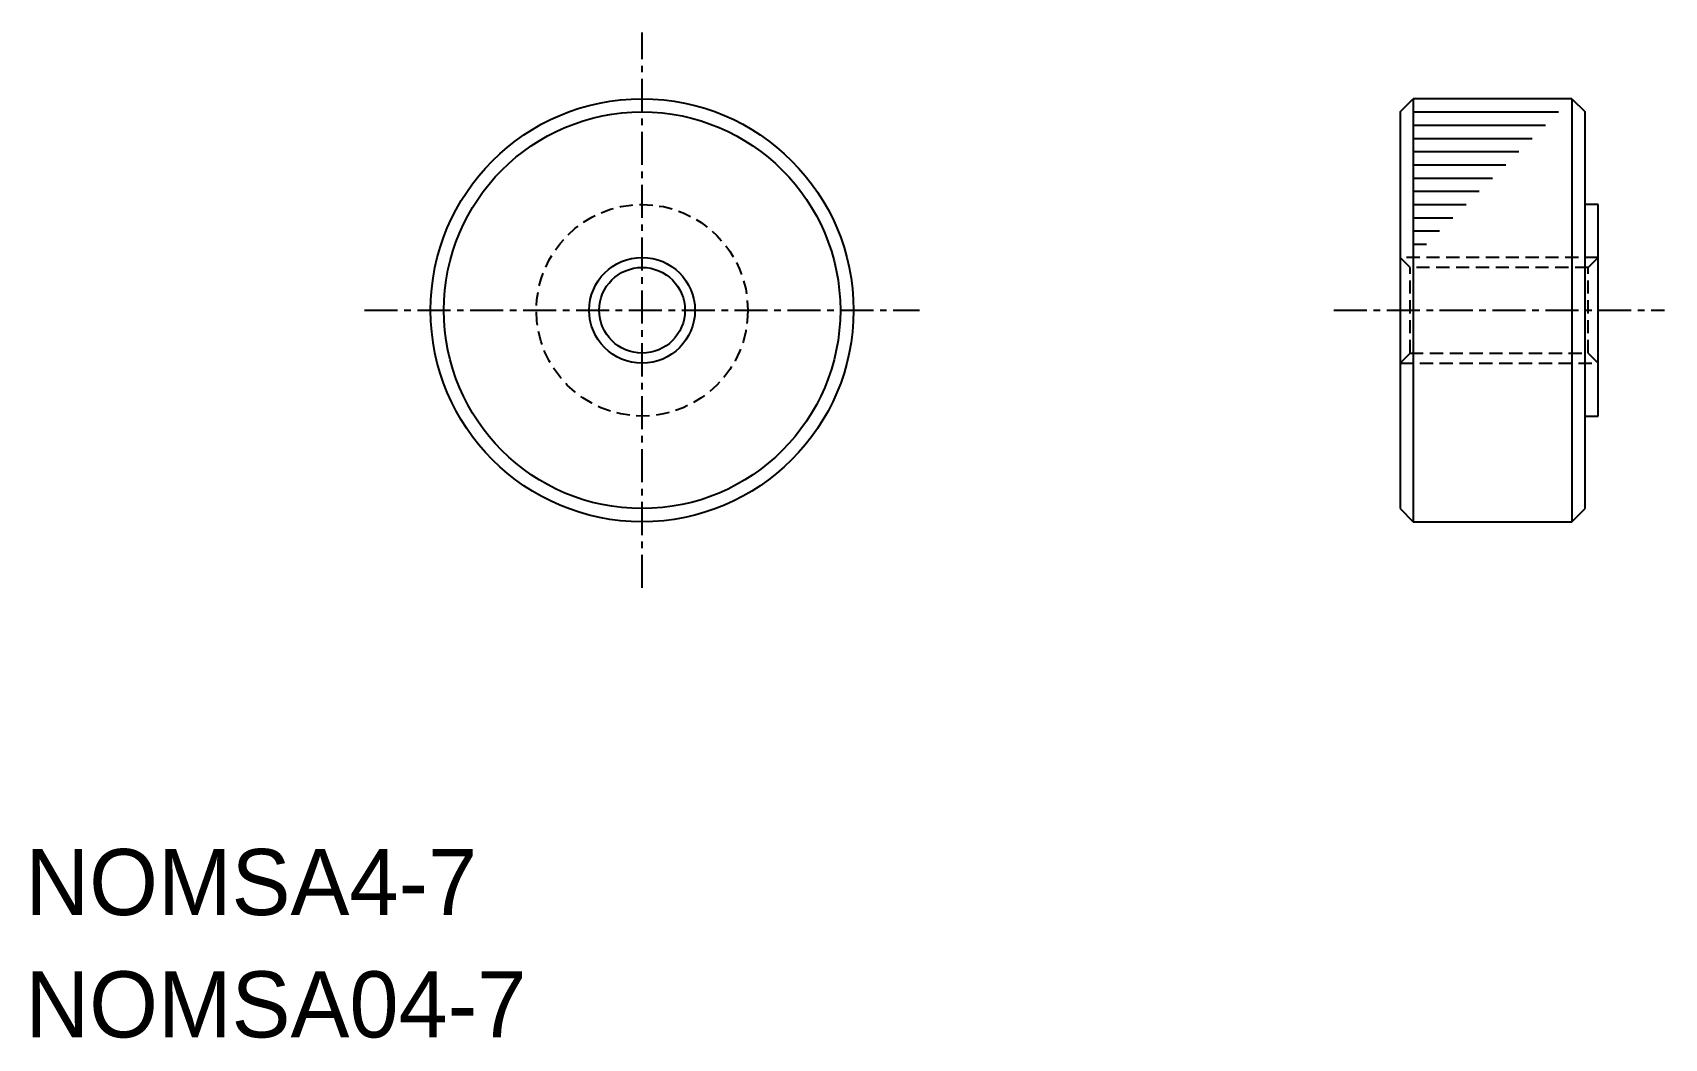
# Model space of a CAD drawing. Extents: x 0.3 to 62, y 0 to 38.
import ezdxf

# ---------------------------------------------------------------- set-up
doc = ezdxf.new("R2010")
doc.units = 0
doc.linetypes.add('CENTER', pattern=[2, 1.25, -0.25, 0.25, -0.25])
doc.linetypes.add('DASHED', pattern=[0.75, 0.5, -0.25])
doc.layers.get('0').update_dxf_attribs({"linetype": 'CONTINUOUS'})
doc.layers.add('CENTER', color=1, linetype='CENTER')

msp = doc.modelspace()

# ---------------------------------------------------------------- linework, layer by layer
at = {"color": 7, "linetype": 'CONTINUOUS'}
for p, q in [((52, 35), (52.5, 35.5)), ((52.5, 35.5), (52.5, 19.5)), ((58.5, 35.5), (52.5, 35.5)), ((58.5, 35.5), (58.5, 19.5)), ((58.5, 35.5), (59, 35)), ((52, 35), (52, 20)), ((52.5, 35), (58, 35)), ((59, 20), (59, 35)), ((52.5, 34.5), (57.5, 34.5)), ((52.5, 34), (57, 34)), ((52.5, 33.5), (56.5, 33.5)), ((52.5, 33), (56, 33)), ((52.5, 32.5), (55.5, 32.5)), ((52.5, 32), (55, 32)), ((52.5, 31.5), (54.5, 31.5)), ((59.5, 31.5), (59, 31.5)), ((59.5, 23.5), (59.5, 31.5)), ((52.5, 31), (54, 31)), ((52.5, 30.5), (53.5, 30.5)), ((52.5, 30), (53, 30)), ((59, 23.5), (59.5, 23.5)), ((52, 20), (52.5, 19.5)), ((58.5, 19.5), (59, 20)), ((52.5, 19.5), (58.5, 19.5))]:
    msp.add_line(p, q, dxfattribs=at)
at = {"color": 3, "linetype": 'DASHED'}
for p, q in [((59.5, 29.5), (52, 29.5)), ((52.379, 29.121), (52, 29.5)), ((52.379, 25.879), (52.379, 29.121)), ((59.121, 29.121), (52.379, 29.121)), ((59.121, 29.121), (59.5, 29.5)), ((59.121, 25.879), (59.121, 29.121)), ((52.379, 25.879), (52, 25.5)), ((52, 25.5), (59.5, 25.5)), ((52.379, 25.879), (59.121, 25.879)), ((59.121, 25.879), (59.5, 25.5))]:
    msp.add_line(p, q, dxfattribs=at)
at = {"color": 7, "linetype": 'CONTINUOUS'}
for radius in [8, 7.5, 1.621]:
    msp.add_circle((23.329, 27.5), radius, dxfattribs=at)
at = {"color": 3, "linetype": 'DASHED'}
msp.add_circle((23.329, 27.5), 4, dxfattribs=at)
at = {"color": 3, "linetype": 'CONTINUOUS'}
msp.add_circle((23.329, 27.5), 2, dxfattribs=at)
at = {"layer": 'CENTER', "color": 1, "linetype": 'CENTER'}
for p, q in [((23.329, 17), (23.329, 38)), ((12.829, 27.5), (33.829, 27.5)), ((49.5, 27.5), (62, 27.5))]:
    msp.add_line(p, q, dxfattribs=at)

# ---------------------------------------------------------------- texts
for s, p in [('NOMSA4-7', (0, 4.626)), ('NOMSA04-7', (0, 0))]:
    msp.add_text(s, height=2.5).set_placement(p)

doc.saveas('drawing.dxf')
